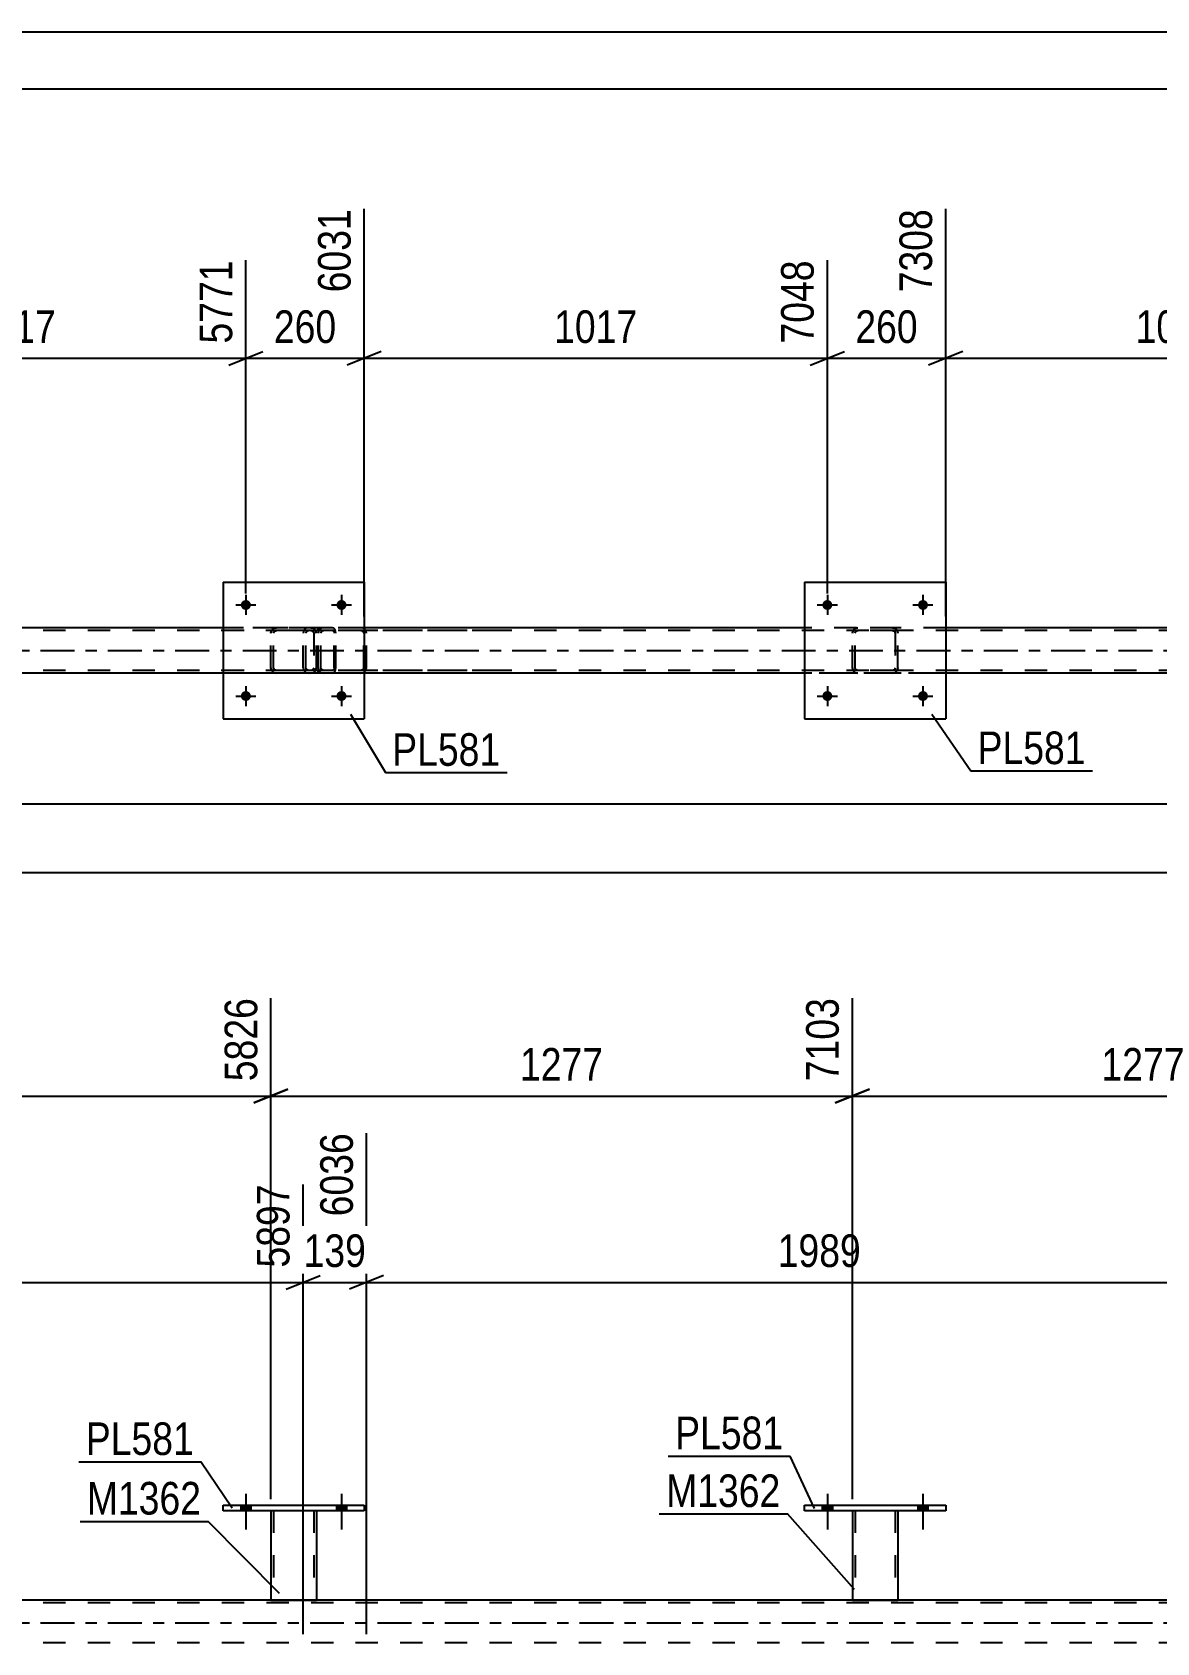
# Model space of a CAD drawing. Header units: millimetres. Extents: x 0 to 841, y 0 to 594.
# Drawn here: x 247.4 to 346.2, y 452.5 to 594 of the extents above; entities that cross this region are included whole.
import ezdxf

# ---------------------------------------------------------------- set-up
doc = ezdxf.new("R2010")
doc.units = ezdxf.units.MM
doc.linetypes.add('DXK_LINE_DOT2', pattern=[3.9198, 1.9599, -1.9599])
doc.linetypes.add('DXK_LINE_DOT3', pattern=[5.9187, 2.979, -0.9799, 0.9799, -0.9799])
doc.styles.add('Arial Narrow', font='ARIALN.TTF', dxfattribs={"height": 0.2})

# ---------------------------------------------------------------- blocks, each defined once
blk = doc.blocks.new('Unknown-389786769-1133 - 25525')
at = {"color": 5, "linetype": 'Continuous'}
for p, q in [((841, 594), (0, 594)), ((836, 589), (5, 589))]:
    blk.add_line(p, q, dxfattribs=at)
blk = doc.blocks.new('Part-389786769-2103 - 2062')
at = {"color": 7, "linetype": 'DXK_LINE_DOT2'}
for p, q in [((756.02, 541.44), (94.28, 541.44)), ((276.6, 541.68), (264.2, 541.68)), ((327.68, 541.68), (315.28, 541.68)), ((756.02, 537.92), (94.28, 537.92)), ((753.62, 537.68), (110.96, 537.68)), ((276.6, 537.68), (264.2, 537.68)), ((327.68, 537.68), (315.28, 537.68))]:
    blk.add_line(p, q, dxfattribs=at)
at = {"color": 2, "linetype": 'Continuous'}
for p, q in [((264.2, 541.68), (225.52, 541.68)), ((315.28, 541.68), (276.6, 541.68)), ((366.36, 541.68), (327.68, 541.68)), ((264.2, 537.68), (225.52, 537.68)), ((315.28, 537.68), (276.6, 537.68)), ((366.36, 537.68), (327.68, 537.68))]:
    blk.add_line(p, q, dxfattribs=at)
at = {"color": 7, "linetype": 'DXK_LINE_DOT3'}
blk.add_line((94.28, 539.68), (756.02, 539.68), dxfattribs=at)
blk = doc.blocks.new('Part-389786769-25975 - 2062')
at = {"color": 7, "linetype": 'DXK_LINE_DOT2'}
for p, q in [((268.4, 541.2), (268.43, 541.39)), ((268.43, 541.39), (268.4, 541.2)), ((268.4, 538.16), (268.4, 541.2)), ((268.64, 541.2), (268.66, 541.3)), ((268.64, 538.16), (268.64, 541.2)), ((268.66, 541.3), (268.71, 541.37)), ((268.69, 541.65), (268.88, 541.68)), ((268.88, 541.68), (268.69, 541.65)), ((268.71, 541.37), (268.79, 541.42)), ((268.79, 541.42), (268.88, 541.44)), ((271.92, 541.68), (268.88, 541.68)), ((271.92, 541.44), (268.88, 541.44)), ((271.92, 541.68), (272.1, 541.65)), ((272.1, 541.65), (271.92, 541.68)), ((271.92, 541.44), (272.01, 541.42)), ((272.01, 541.42), (272.09, 541.37)), ((272.09, 541.37), (272.14, 541.3)), ((272.14, 541.3), (272.16, 541.2)), ((272.16, 541.2), (272.16, 538.16)), ((272.36, 541.39), (272.4, 541.2)), ((272.4, 541.2), (272.36, 541.39)), ((272.4, 538.16), (272.4, 541.2)), ((268.43, 537.98), (268.4, 538.16)), ((268.4, 538.16), (268.43, 537.98)), ((268.66, 538.07), (268.64, 538.16)), ((268.71, 537.99), (268.66, 538.07)), ((268.88, 537.68), (268.69, 537.72)), ((268.69, 537.72), (268.88, 537.68)), ((268.79, 537.94), (268.71, 537.99)), ((268.88, 537.92), (268.79, 537.94)), ((271.92, 537.92), (268.88, 537.92)), ((272.01, 537.94), (271.92, 537.92)), ((272.1, 537.72), (271.92, 537.68)), ((271.92, 537.68), (272.1, 537.72)), ((272.09, 537.99), (272.01, 537.94)), ((272.14, 538.07), (272.09, 537.99)), ((272.16, 538.16), (272.14, 538.07)), ((272.4, 538.16), (272.36, 537.98)), ((272.36, 537.98), (272.4, 538.16)), ((271.92, 537.68), (268.88, 537.68))]:
    blk.add_line(p, q, dxfattribs=at)
at = {"color": 7, "linetype": 'DXK_LINE_DOT3'}
blk.add_line((270.4, 539.68), (270.4, 539.68), dxfattribs=at)
at = {"color": 7, "linetype": 'DXK_LINE_DOT2'}
for centre, start, end in [((268.88, 541.2), 112.5, 157.5), ((268.88, 541.2), 112.5, 157.5), ((271.92, 541.2), 22.5, 67.5), ((271.92, 541.2), 22.5, 67.5), ((268.88, 538.16), 202.5, 247.5), ((268.88, 538.16), 202.5, 247.5), ((271.92, 538.16), 292.5, 337.5), ((271.92, 538.16), 292.5, 337.5)]:
    blk.add_arc(centre, 0.48, start, end, dxfattribs=at)
blk = doc.blocks.new('Part-389786769-2173 - 2062')
at = {"color": 7, "linetype": 'DXK_LINE_DOT2'}
for p, q in [((273.82, 541.68), (261.66, 541.68)), ((273.82, 541.44), (261.66, 541.44)), ((271.26, 541.39), (271.23, 541.2)), ((271.23, 538.16), (271.23, 541.2)), ((271.48, 541.2), (271.5, 541.3)), ((271.48, 538.16), (271.48, 541.2)), ((271.5, 541.3), (271.55, 541.37)), ((271.73, 541.68), (271.54, 541.65)), ((271.55, 541.37), (271.63, 541.43)), ((271.63, 541.43), (271.73, 541.44)), ((272.54, 541.44), (272.54, 541.68)), ((273.92, 541.65), (273.82, 541.68)), ((273.82, 541.44), (273.87, 541.43)), ((273.87, 541.43), (273.92, 541.37)), ((274.01, 541.54), (273.92, 541.65)), ((273.92, 541.37), (273.95, 541.3)), ((273.95, 541.3), (273.96, 541.2)), ((273.96, 538.16), (273.96, 541.2)), ((274.07, 541.39), (274.01, 541.54)), ((274.09, 541.2), (274.07, 541.39)), ((274.09, 538.16), (274.09, 541.2)), ((273.82, 537.92), (261.66, 537.92)), ((271.23, 538.16), (271.26, 537.98)), ((271.5, 538.07), (271.48, 538.16)), ((271.55, 537.99), (271.5, 538.07)), ((271.54, 537.72), (271.73, 537.68)), ((271.63, 537.94), (271.55, 537.99)), ((271.73, 537.92), (271.63, 537.94)), ((272.54, 537.68), (272.54, 537.92)), ((273.87, 537.94), (273.82, 537.92)), ((273.82, 537.68), (273.92, 537.72)), ((273.92, 537.99), (273.87, 537.94)), ((273.95, 538.07), (273.92, 537.99)), ((273.92, 537.72), (274.01, 537.82)), ((273.96, 538.16), (273.95, 538.07)), ((274.01, 537.82), (274.07, 537.98)), ((274.07, 537.98), (274.09, 538.16)), ((273.82, 537.68), (261.66, 537.68))]:
    blk.add_line(p, q, dxfattribs=at)
for centre, start, end in [((271.71, 541.19), 111.1941, 156.1506), ((271.71, 538.18), 203.8494, 248.8059)]:
    blk.add_arc(centre, 0.492, start, end, dxfattribs=at)
blk = doc.blocks.new('Bolt-389786769-26004 - 2062')
at = {"linetype": 'Continuous'}
for points in [[(266.64, 535.68, -1), (265.76, 535.68, -1)], [(275.04, 535.68, -1), (274.16, 535.68, -1)]]:
    blk.add_hatch(color=1, dxfattribs=at).paths.add_polyline_path(points)
at = {"color": 1, "linetype": 'Continuous'}
for p, q in [((266.2, 536.56), (266.2, 534.8)), ((274.6, 536.56), (274.6, 534.8)), ((265.32, 535.68), (267.08, 535.68)), ((273.72, 535.68), (275.48, 535.68))]:
    blk.add_line(p, q, dxfattribs=at)
blk = doc.blocks.new('Bolt-389786769-26006 - 2062')
at = {"linetype": 'Continuous'}
for points in [[(317.72, 535.68, -1), (316.84, 535.68, -1)], [(326.12, 535.68, -1), (325.24, 535.68, -1)]]:
    blk.add_hatch(color=1, dxfattribs=at).paths.add_polyline_path(points)
at = {"color": 1, "linetype": 'Continuous'}
for p, q in [((317.28, 536.56), (317.28, 534.8)), ((325.68, 536.56), (325.68, 534.8)), ((316.4, 535.68), (318.16, 535.68)), ((324.8, 535.68), (326.56, 535.68))]:
    blk.add_line(p, q, dxfattribs=at)
blk = doc.blocks.new('Part-389786769-25976 - 2062')
at = {"color": 2, "linetype": 'Continuous'}
for p, q in [((264.2, 545.68), (264.2, 533.68)), ((264.2, 545.68), (276.6, 545.68)), ((276.6, 545.68), (276.6, 533.68)), ((264.2, 533.68), (276.6, 533.68))]:
    blk.add_line(p, q, dxfattribs=at)
blk = doc.blocks.new('Part-389786769-2187 - 2062')
at = {"color": 7, "linetype": 'DXK_LINE_DOT2'}
for p, q in [((272.58, 541.39), (272.54, 541.2)), ((272.54, 538.16), (272.54, 541.2)), ((272.8, 541.2), (272.82, 541.3)), ((272.8, 538.16), (272.8, 541.2)), ((272.82, 541.3), (272.87, 541.37)), ((273.05, 541.68), (272.86, 541.65)), ((272.87, 541.37), (272.96, 541.43)), ((272.96, 541.43), (273.05, 541.44)), ((288.04, 541.68), (273.05, 541.68)), ((288.04, 541.44), (273.05, 541.44)), ((276.49, 541.65), (276.29, 541.68)), ((276.29, 541.44), (276.39, 541.43)), ((276.39, 541.43), (276.47, 541.37)), ((276.47, 541.37), (276.53, 541.3)), ((276.53, 541.3), (276.55, 541.2)), ((276.55, 538.16), (276.55, 541.2)), ((276.76, 541.37), (276.76, 541.39)), ((276.8, 541.2), (276.76, 541.37)), ((276.8, 538.16), (276.8, 541.2)), ((272.54, 538.16), (272.58, 537.98)), ((272.82, 538.07), (272.8, 538.16)), ((272.87, 537.99), (272.82, 538.07)), ((272.86, 537.72), (273.05, 537.68)), ((272.96, 537.94), (272.87, 537.99)), ((273.05, 537.92), (272.96, 537.94)), ((288.04, 537.92), (273.05, 537.92)), ((276.39, 537.94), (276.29, 537.92)), ((276.29, 537.68), (276.49, 537.72)), ((276.47, 537.99), (276.39, 537.94)), ((276.53, 538.07), (276.47, 537.99)), ((276.55, 538.16), (276.53, 538.07)), ((276.76, 537.98), (276.8, 538.16)), ((288.04, 537.68), (273.05, 537.68))]:
    blk.add_line(p, q, dxfattribs=at)
for centre, start, end in [((273.04, 541.18), 110.7583, 155.68), ((276.31, 541.18), 24.32, 69.2417), ((273.04, 538.18), 204.32, 249.2417), ((276.31, 538.18), 290.7583, 335.68)]:
    blk.add_arc(centre, 0.496, start, end, dxfattribs=at)
blk = doc.blocks.new('Part-389786769-25977 - 2062')
at = {"color": 7, "linetype": 'DXK_LINE_DOT2'}
for p, q in [((319.48, 541.2), (319.52, 541.39)), ((319.52, 541.39), (319.48, 541.2)), ((319.48, 538.16), (319.48, 541.2)), ((319.72, 541.2), (319.74, 541.3)), ((319.72, 538.16), (319.72, 541.2)), ((319.74, 541.3), (319.79, 541.37)), ((319.77, 541.65), (319.96, 541.68)), ((319.96, 541.68), (319.77, 541.65)), ((319.79, 541.37), (319.87, 541.42)), ((319.87, 541.42), (319.96, 541.44)), ((323, 541.68), (319.96, 541.68)), ((323, 541.44), (319.96, 541.44)), ((323, 541.68), (323.18, 541.65)), ((323.18, 541.65), (323, 541.68)), ((323, 541.44), (323.09, 541.42)), ((323.09, 541.42), (323.17, 541.37)), ((323.17, 541.37), (323.22, 541.3)), ((323.22, 541.3), (323.24, 541.2)), ((323.24, 541.2), (323.24, 538.16)), ((323.44, 541.39), (323.48, 541.2)), ((323.48, 541.2), (323.44, 541.39)), ((323.48, 538.16), (323.48, 541.2)), ((319.52, 537.98), (319.48, 538.16)), ((319.48, 538.16), (319.52, 537.98)), ((319.74, 538.07), (319.72, 538.16)), ((319.79, 537.99), (319.74, 538.07)), ((319.96, 537.68), (319.77, 537.72)), ((319.77, 537.72), (319.96, 537.68)), ((319.87, 537.94), (319.79, 537.99)), ((319.96, 537.92), (319.87, 537.94)), ((323, 537.92), (319.96, 537.92)), ((323.09, 537.94), (323, 537.92)), ((323.18, 537.72), (323, 537.68)), ((323, 537.68), (323.18, 537.72)), ((323.17, 537.99), (323.09, 537.94)), ((323.22, 538.07), (323.17, 537.99)), ((323.24, 538.16), (323.22, 538.07)), ((323.48, 538.16), (323.44, 537.98)), ((323.44, 537.98), (323.48, 538.16)), ((323, 537.68), (319.96, 537.68))]:
    blk.add_line(p, q, dxfattribs=at)
at = {"color": 7, "linetype": 'DXK_LINE_DOT3'}
blk.add_line((321.48, 539.68), (321.48, 539.68), dxfattribs=at)
at = {"color": 7, "linetype": 'DXK_LINE_DOT2'}
for centre, start, end in [((319.96, 541.2), 112.5, 157.5), ((319.96, 541.2), 112.5, 157.5), ((323, 541.2), 22.5, 67.5), ((323, 541.2), 22.5, 67.5), ((319.96, 538.16), 202.5, 247.5), ((319.96, 538.16), 202.5, 247.5), ((323, 538.16), 292.5, 337.5), ((323, 538.16), 292.5, 337.5)]:
    blk.add_arc(centre, 0.48, start, end, dxfattribs=at)
blk = doc.blocks.new('Part-389786769-25978 - 2062')
at = {"color": 2, "linetype": 'Continuous'}
for p, q in [((315.28, 545.68), (315.28, 533.68)), ((315.28, 545.68), (327.68, 545.68)), ((327.68, 545.68), (327.68, 533.68)), ((315.28, 533.68), (327.68, 533.68))]:
    blk.add_line(p, q, dxfattribs=at)
blk = doc.blocks.new('Bolt-389786769-26005 - 2062')
at = {"linetype": 'Continuous'}
for points in [[(266.64, 543.68, -1), (265.76, 543.68, -1)], [(275.04, 543.68, -1), (274.16, 543.68, -1)]]:
    blk.add_hatch(color=1, dxfattribs=at).paths.add_polyline_path(points)
at = {"color": 1, "linetype": 'Continuous'}
for p, q in [((265.32, 543.68), (267.08, 543.68)), ((266.2, 544.56), (266.2, 542.8)), ((273.72, 543.68), (275.48, 543.68)), ((274.6, 544.56), (274.6, 542.8))]:
    blk.add_line(p, q, dxfattribs=at)
blk = doc.blocks.new('Bolt-389786769-26007 - 2062')
at = {"linetype": 'Continuous'}
for points in [[(317.72, 543.68, -1), (316.84, 543.68, -1)], [(326.12, 543.68, -1), (325.24, 543.68, -1)]]:
    blk.add_hatch(color=1, dxfattribs=at).paths.add_polyline_path(points)
at = {"color": 1, "linetype": 'Continuous'}
for p, q in [((316.4, 543.68), (318.16, 543.68)), ((317.28, 544.56), (317.28, 542.8)), ((324.8, 543.68), (326.56, 543.68)), ((325.68, 544.56), (325.68, 542.8))]:
    blk.add_line(p, q, dxfattribs=at)
blk = doc.blocks.new('Part-389786769-26345 - 2334')
at = {"color": 2, "linetype": 'Continuous'}
for p, q in [((315.28, 464.58), (327.68, 464.58)), ((315.28, 464.1), (315.28, 464.58)), ((327.68, 464.58), (327.68, 464.1)), ((327.68, 464.1), (315.28, 464.1))]:
    blk.add_line(p, q, dxfattribs=at)
blk = doc.blocks.new('Part-389786769-26343 - 2334')
at = {"color": 2, "linetype": 'Continuous'}
for p, q in [((264.2, 464.58), (276.6, 464.58)), ((264.2, 464.1), (264.2, 464.58)), ((276.6, 464.58), (276.6, 464.1)), ((276.6, 464.1), (264.2, 464.1))]:
    blk.add_line(p, q, dxfattribs=at)
blk = doc.blocks.new('Part-389786769-2518 - 2334')
at = {"color": 2, "linetype": 'Continuous'}
blk.add_line((750.1, 456.26), (94.28, 456.26), dxfattribs=at)
at = {"color": 7, "linetype": 'DXK_LINE_DOT2'}
for p, q in [((756.02, 456.02), (94.28, 456.02)), ((756.02, 452.5), (94.28, 452.5))]:
    blk.add_line(p, q, dxfattribs=at)
at = {"color": 7, "linetype": 'DXK_LINE_DOT3'}
blk.add_line((94.28, 454.26), (756.02, 454.26), dxfattribs=at)
blk = doc.blocks.new('Part-389786769-26342 - 2334')
at = {"color": 7, "linetype": 'DXK_LINE_DOT2'}
for p, q in [((268.4, 464.11), (272.4, 464.11)), ((268.4, 464.1), (268.4, 464.11)), ((268.4, 464.11), (268.4, 464.1)), ((268.64, 464.11), (268.64, 456.26)), ((272.16, 464.11), (272.16, 456.26)), ((272.4, 464.11), (272.4, 464.1)), ((272.4, 464.1), (272.4, 464.11)), ((272.1, 456.26), (272.14, 456.26)), ((272.1, 456.26), (272.14, 456.26)), ((272.14, 456.26), (272.16, 456.26)), ((272.14, 456.26), (272.16, 456.26))]:
    blk.add_line(p, q, dxfattribs=at)
at = {"color": 2, "linetype": 'Continuous'}
for p, q in [((268.4, 464.1), (268.4, 456.26)), ((272.4, 464.1), (272.4, 456.26)), ((268.4, 456.26), (272.4, 456.26))]:
    blk.add_line(p, q, dxfattribs=at)
blk = doc.blocks.new('Part-389786769-26344 - 2334')
at = {"color": 7, "linetype": 'DXK_LINE_DOT2'}
for p, q in [((319.48, 464.11), (323.48, 464.11)), ((319.48, 464.1), (319.48, 464.11)), ((319.48, 464.11), (319.48, 464.1)), ((319.72, 464.11), (319.72, 456.26)), ((323.24, 464.11), (323.24, 456.26)), ((323.48, 464.11), (323.48, 464.1)), ((323.48, 464.1), (323.48, 464.11)), ((323.18, 456.26), (323.22, 456.26)), ((323.18, 456.26), (323.22, 456.26)), ((323.22, 456.26), (323.24, 456.26)), ((323.22, 456.26), (323.24, 456.26))]:
    blk.add_line(p, q, dxfattribs=at)
at = {"color": 2, "linetype": 'Continuous'}
for p, q in [((319.48, 464.1), (319.48, 456.26)), ((323.48, 464.1), (323.48, 456.26)), ((319.48, 456.26), (323.48, 456.26))]:
    blk.add_line(p, q, dxfattribs=at)
blk = doc.blocks.new('Bolt-389786769-26371 - 2334')
at = {"linetype": 'Continuous'}
for points in [[(265.76, 464.1), (266.64, 464.1), (266.64, 464.58), (265.76, 464.58)], [(274.16, 464.1), (275.04, 464.1), (275.04, 464.58), (274.16, 464.58)]]:
    blk.add_hatch(color=1, dxfattribs=at).paths.add_polyline_path(points)
at = {"color": 1, "linetype": 'Continuous'}
for p, q in [((266.2, 465.58), (266.2, 462.46)), ((274.6, 465.58), (274.6, 462.46)), ((265.76, 464.58), (265.76, 464.1)), ((266.64, 464.58), (266.64, 464.1)), ((274.16, 464.58), (274.16, 464.1)), ((275.04, 464.58), (275.04, 464.1))]:
    blk.add_line(p, q, dxfattribs=at)
blk = doc.blocks.new('Bolt-389786769-26372 - 2334')
at = {"linetype": 'Continuous'}
for points in [[(265.76, 464.1), (266.64, 464.1), (266.64, 464.58), (265.76, 464.58)], [(274.16, 464.1), (275.04, 464.1), (275.04, 464.58), (274.16, 464.58)]]:
    blk.add_hatch(color=1, dxfattribs=at).paths.add_polyline_path(points)
at = {"color": 1, "linetype": 'Continuous'}
for p, q in [((266.2, 465.58), (266.2, 462.46)), ((274.6, 465.58), (274.6, 462.46)), ((265.76, 464.58), (265.76, 464.1)), ((266.64, 464.58), (266.64, 464.1)), ((274.16, 464.58), (274.16, 464.1)), ((275.04, 464.58), (275.04, 464.1))]:
    blk.add_line(p, q, dxfattribs=at)
blk = doc.blocks.new('Bolt-389786769-26373 - 2334')
at = {"linetype": 'Continuous'}
for points in [[(316.84, 464.1), (317.72, 464.1), (317.72, 464.58), (316.84, 464.58)], [(325.24, 464.1), (326.12, 464.1), (326.12, 464.58), (325.24, 464.58)]]:
    blk.add_hatch(color=1, dxfattribs=at).paths.add_polyline_path(points)
at = {"color": 1, "linetype": 'Continuous'}
for p, q in [((317.28, 465.58), (317.28, 462.46)), ((325.68, 465.58), (325.68, 462.46)), ((316.84, 464.58), (316.84, 464.1)), ((317.72, 464.58), (317.72, 464.1)), ((325.24, 464.58), (325.24, 464.1)), ((326.12, 464.58), (326.12, 464.1))]:
    blk.add_line(p, q, dxfattribs=at)
blk = doc.blocks.new('Bolt-389786769-26374 - 2334')
at = {"linetype": 'Continuous'}
for points in [[(316.84, 464.1), (317.72, 464.1), (317.72, 464.58), (316.84, 464.58)], [(325.24, 464.1), (326.12, 464.1), (326.12, 464.58), (325.24, 464.58)]]:
    blk.add_hatch(color=1, dxfattribs=at).paths.add_polyline_path(points)
at = {"color": 1, "linetype": 'Continuous'}
for p, q in [((317.28, 465.58), (317.28, 462.46)), ((325.68, 465.58), (325.68, 462.46)), ((316.84, 464.58), (316.84, 464.1)), ((317.72, 464.58), (317.72, 464.1)), ((325.24, 464.58), (325.24, 464.1)), ((326.12, 464.58), (326.12, 464.1))]:
    blk.add_line(p, q, dxfattribs=at)
blk = doc.blocks.new('StraightDimension-389786769-28747 - 2062')
at = {"color": 7, "linetype": 'Continuous'}
for p, q in [((327.68, 542.68), (327.68, 578.47)), ((317.28, 544.68), (317.28, 573.97)), ((315.78, 564.75), (318.78, 565.95)), ((317.28, 565.35), (327.68, 565.35)), ((329.18, 565.95), (326.18, 564.75))]:
    blk.add_line(p, q, dxfattribs=at)
at = {"color": 0}
blk.add_wipeout([(325.82, 566.1), (325.82, 570.3), (319.14, 570.3), (319.14, 566.1)], dxfattribs=at)
at = {"color": 3, "style": 'Arial Narrow'}
blk.add_text('260', height=2.863, dxfattribs=at).set_placement((319.74, 566.7))
at = {"color": 0, "linetype": 'Continuous'}
blk.add_wipeout([(327.08, 579.07), (322.88, 579.07), (322.88, 570.55), (327.08, 570.55)], dxfattribs=at)
at = {"color": 3, "linetype": 'Continuous', "style": 'Arial Narrow'}
blk.add_text('7308', height=2.863, rotation=90.0002, dxfattribs=at).set_placement((326.48, 571.15))
blk = doc.blocks.new('StraightDimension-389786769-22695 - 2062')
at = {"color": 7, "linetype": 'Continuous'}
blk.add_line((57.16, 526.2), (756.02, 526.2), dxfattribs=at)
blk = doc.blocks.new('StraightDimension-389786769-28746 - 2062')
at = {"color": 7, "linetype": 'Continuous'}
for p, q in [((327.68, 542.68), (327.68, 578.47)), ((368.36, 544.68), (368.36, 573.97)), ((329.18, 565.95), (326.18, 564.75)), ((327.68, 565.35), (368.36, 565.35)), ((366.86, 564.75), (369.86, 565.95))]:
    blk.add_line(p, q, dxfattribs=at)
at = {"color": 0}
blk.add_wipeout([(352.28, 566.1), (352.28, 570.3), (343.76, 570.3), (343.76, 566.1)], dxfattribs=at)
at = {"color": 3, "style": 'Arial Narrow'}
blk.add_text('1017', height=2.863, dxfattribs=at).set_placement((344.36, 566.7))
at = {"color": 0, "linetype": 'Continuous'}
blk.add_wipeout([(367.76, 574.57), (363.56, 574.57), (363.56, 566.05), (367.76, 566.05)], dxfattribs=at)
at = {"color": 3, "linetype": 'Continuous', "style": 'Arial Narrow'}
blk.add_text('8325', height=2.863, rotation=90.0002, dxfattribs=at).set_placement((367.16, 566.65))
blk = doc.blocks.new('StraightDimension-389786769-28748 - 2062')
at = {"color": 7, "linetype": 'Continuous'}
for p, q in [((276.6, 542.68), (276.6, 578.47)), ((317.28, 544.68), (317.28, 573.97)), ((278.1, 565.95), (275.1, 564.75)), ((276.6, 565.35), (317.28, 565.35)), ((315.78, 564.75), (318.78, 565.95))]:
    blk.add_line(p, q, dxfattribs=at)
at = {"color": 0}
blk.add_wipeout([(301.19, 566.1), (301.19, 570.3), (292.68, 570.3), (292.68, 566.1)], dxfattribs=at)
at = {"color": 3, "style": 'Arial Narrow'}
blk.add_text('1017', height=2.863, dxfattribs=at).set_placement((293.28, 566.7))
at = {"color": 0, "linetype": 'Continuous'}
blk.add_wipeout([(316.68, 574.57), (312.48, 574.57), (312.48, 566.05), (316.68, 566.05)], dxfattribs=at)
at = {"color": 3, "linetype": 'Continuous', "style": 'Arial Narrow'}
blk.add_text('7048', height=2.863, rotation=90.0002, dxfattribs=at).set_placement((316.08, 566.65))
blk = doc.blocks.new('StraightDimension-389786769-28749 - 2062')
at = {"color": 7, "linetype": 'Continuous'}
for p, q in [((276.6, 542.68), (276.6, 578.47)), ((266.2, 544.68), (266.2, 573.97)), ((264.7, 564.75), (267.7, 565.95)), ((266.2, 565.35), (276.6, 565.35)), ((278.1, 565.95), (275.1, 564.75))]:
    blk.add_line(p, q, dxfattribs=at)
at = {"color": 0}
blk.add_wipeout([(274.74, 566.1), (274.74, 570.3), (268.06, 570.3), (268.06, 566.1)], dxfattribs=at)
at = {"color": 3, "style": 'Arial Narrow'}
blk.add_text('260', height=2.863, dxfattribs=at).set_placement((268.66, 566.7))
at = {"color": 0, "linetype": 'Continuous'}
blk.add_wipeout([(276, 579.07), (271.8, 579.07), (271.8, 570.55), (276, 570.55)], dxfattribs=at)
at = {"color": 3, "linetype": 'Continuous', "style": 'Arial Narrow'}
blk.add_text('6031', height=2.863, rotation=90.0002, dxfattribs=at).set_placement((275.4, 571.15))
blk = doc.blocks.new('StraightDimension-389786769-28750 - 2062')
at = {"color": 7, "linetype": 'Continuous'}
for p, q in [((225.52, 542.68), (225.52, 578.47)), ((266.2, 544.68), (266.2, 573.97)), ((227.02, 565.95), (224.02, 564.75)), ((225.52, 565.35), (266.2, 565.35)), ((264.7, 564.75), (267.7, 565.95))]:
    blk.add_line(p, q, dxfattribs=at)
at = {"color": 0}
blk.add_wipeout([(250.11, 566.1), (250.11, 570.3), (241.6, 570.3), (241.6, 566.1)], dxfattribs=at)
at = {"color": 3, "style": 'Arial Narrow'}
blk.add_text('1017', height=2.863, dxfattribs=at).set_placement((242.2, 566.7))
at = {"color": 0, "linetype": 'Continuous'}
blk.add_wipeout([(265.6, 574.57), (261.4, 574.57), (261.4, 566.05), (265.6, 566.05)], dxfattribs=at)
at = {"color": 3, "linetype": 'Continuous', "style": 'Arial Narrow'}
blk.add_text('5771', height=2.863, rotation=90.0002, dxfattribs=at).set_placement((265, 566.65))
blk = doc.blocks.new('StraightDimension-389786769-29398 - 2062')
at = {"color": 7, "linetype": 'Continuous'}
blk.add_line((56.52, 520.18), (756.66, 520.18), dxfattribs=at)
blk = doc.blocks.new('StraightDimension-389786769-22833 - 2334')
at = {"color": 7, "linetype": 'Continuous'}
for p, q in [((191.67, 453.26), (191.67, 497.28)), ((271.23, 453.26), (271.23, 492.78)), ((193.17, 484.77), (190.17, 483.57)), ((191.67, 484.17), (271.23, 484.17)), ((269.73, 483.57), (272.73, 484.77))]:
    blk.add_line(p, q, dxfattribs=at)
at = {"color": 0}
blk.add_wipeout([(235.7, 484.92), (235.7, 489.12), (227.19, 489.12), (227.19, 484.92)], dxfattribs=at)
at = {"color": 3, "style": 'Arial Narrow'}
blk.add_text('1989', height=2.863, dxfattribs=at).set_placement((227.79, 485.52))
at = {"color": 0, "linetype": 'Continuous'}
blk.add_wipeout([(270.63, 493.38), (266.43, 493.38), (266.43, 484.87), (270.63, 484.87)], dxfattribs=at)
at = {"color": 3, "linetype": 'Continuous', "style": 'Arial Narrow'}
blk.add_text('5897', height=2.863, rotation=90.0002, dxfattribs=at).set_placement((270.03, 485.47))
blk = doc.blocks.new('StraightDimension-389786769-22831 - 2334')
at = {"color": 7, "linetype": 'Continuous'}
for p, q in [((276.8, 453.26), (276.8, 497.28)), ((356.36, 453.26), (356.36, 492.78)), ((278.3, 484.77), (275.3, 483.57)), ((276.8, 484.17), (356.36, 484.17)), ((354.86, 483.57), (357.86, 484.77))]:
    blk.add_line(p, q, dxfattribs=at)
at = {"color": 0}
blk.add_wipeout([(320.84, 484.92), (320.84, 489.12), (312.32, 489.12), (312.32, 484.92)], dxfattribs=at)
at = {"color": 3, "style": 'Arial Narrow'}
blk.add_text('1989', height=2.863, dxfattribs=at).set_placement((312.92, 485.52))
at = {"color": 0, "linetype": 'Continuous'}
blk.add_wipeout([(355.76, 493.38), (351.56, 493.38), (351.56, 484.87), (355.76, 484.87)], dxfattribs=at)
at = {"color": 3, "linetype": 'Continuous', "style": 'Arial Narrow'}
blk.add_text('8025', height=2.863, rotation=90.0002, dxfattribs=at).set_placement((355.16, 485.47))
blk = doc.blocks.new('StraightDimension-389786769-30508 - 2334')
at = {"color": 7, "linetype": 'Continuous'}
for p, q in [((217.32, 465.11), (217.32, 509.15)), ((268.4, 465.11), (268.4, 509.15)), ((218.82, 501.14), (215.82, 499.94)), ((266.9, 499.94), (269.9, 501.14)), ((217.32, 500.54), (268.4, 500.54))]:
    blk.add_line(p, q, dxfattribs=at)
at = {"color": 0}
blk.add_wipeout([(247.11, 501.29), (247.11, 505.49), (238.6, 505.49), (238.6, 501.29)], dxfattribs=at)
at = {"color": 3, "style": 'Arial Narrow'}
blk.add_text('1277', height=2.863, dxfattribs=at).set_placement((239.2, 501.89))
at = {"color": 0, "linetype": 'Continuous'}
blk.add_wipeout([(267.8, 509.75), (263.6, 509.75), (263.6, 501.24), (267.8, 501.24)], dxfattribs=at)
at = {"color": 3, "linetype": 'Continuous', "style": 'Arial Narrow'}
blk.add_text('5826', height=2.863, rotation=90.0002, dxfattribs=at).set_placement((267.2, 501.84))
blk = doc.blocks.new('StraightDimension-389786769-22832 - 2334')
at = {"color": 7, "linetype": 'Continuous'}
for p, q in [((276.8, 453.26), (276.8, 497.28)), ((271.23, 453.26), (271.23, 492.78)), ((269.73, 483.57), (272.73, 484.77)), ((271.23, 484.17), (276.8, 484.17)), ((278.3, 484.77), (275.3, 483.57))]:
    blk.add_line(p, q, dxfattribs=at)
at = {"color": 0}
blk.add_wipeout([(277.36, 484.92), (277.36, 489.12), (270.67, 489.12), (270.67, 484.92)], dxfattribs=at)
at = {"color": 3, "style": 'Arial Narrow'}
blk.add_text('139', height=2.863, dxfattribs=at).set_placement((271.27, 485.52))
at = {"color": 0, "linetype": 'Continuous'}
blk.add_wipeout([(276.2, 497.88), (272, 497.88), (272, 489.37), (276.2, 489.37)], dxfattribs=at)
at = {"color": 3, "linetype": 'Continuous', "style": 'Arial Narrow'}
blk.add_text('6036', height=2.863, rotation=90.0002, dxfattribs=at).set_placement((275.6, 489.97))
blk = doc.blocks.new('StraightDimension-389786769-30506 - 2334')
at = {"color": 7, "linetype": 'Continuous'}
for p, q in [((319.48, 465.11), (319.48, 509.15)), ((370.56, 465.1), (370.56, 509.15)), ((320.98, 501.14), (317.98, 499.94)), ((369.06, 499.94), (372.06, 501.14)), ((319.48, 500.54), (370.56, 500.54))]:
    blk.add_line(p, q, dxfattribs=at)
at = {"color": 0}
blk.add_wipeout([(349.28, 501.29), (349.28, 505.49), (340.76, 505.49), (340.76, 501.29)], dxfattribs=at)
at = {"color": 3, "style": 'Arial Narrow'}
blk.add_text('1277', height=2.863, dxfattribs=at).set_placement((341.36, 501.89))
at = {"color": 0, "linetype": 'Continuous'}
blk.add_wipeout([(369.96, 509.75), (365.76, 509.75), (365.76, 501.24), (369.96, 501.24)], dxfattribs=at)
at = {"color": 3, "linetype": 'Continuous', "style": 'Arial Narrow'}
blk.add_text('8380', height=2.863, rotation=90.0002, dxfattribs=at).set_placement((369.36, 501.84))
blk = doc.blocks.new('StraightDimension-389786769-30507 - 2334')
at = {"color": 7, "linetype": 'Continuous'}
for p, q in [((268.4, 465.11), (268.4, 509.15)), ((319.48, 465.11), (319.48, 509.15)), ((269.9, 501.14), (266.9, 499.94)), ((317.98, 499.94), (320.98, 501.14)), ((268.4, 500.54), (319.48, 500.54))]:
    blk.add_line(p, q, dxfattribs=at)
at = {"color": 0}
blk.add_wipeout([(298.19, 501.29), (298.19, 505.49), (289.68, 505.49), (289.68, 501.29)], dxfattribs=at)
at = {"color": 3, "style": 'Arial Narrow'}
blk.add_text('1277', height=2.863, dxfattribs=at).set_placement((290.28, 501.89))
at = {"color": 0, "linetype": 'Continuous'}
blk.add_wipeout([(318.88, 509.75), (314.68, 509.75), (314.68, 501.24), (318.88, 501.24)], dxfattribs=at)
at = {"color": 3, "linetype": 'Continuous', "style": 'Arial Narrow'}
blk.add_text('7103', height=2.863, rotation=90.0002, dxfattribs=at).set_placement((318.28, 501.84))
blk = doc.blocks.new('Mark-389786769-30890 - 2062')
at = {"color": 0}
blk.add_wipeout([(288.56, 529.55), (288.56, 532.55), (279.06, 532.55), (279.06, 529.55)], dxfattribs=at)
blk.add_wipeout([(288.56, 529.55), (288.56, 532.55), (279.06, 532.55), (279.06, 529.55)], dxfattribs=at)
at = {"color": 30, "linetype": 'Continuous'}
for p, q in [((275.38, 534.08), (278.46, 528.95)), ((278.46, 528.95), (289.16, 528.95))]:
    blk.add_line(p, q, dxfattribs=at)
at = {"color": 3, "style": 'Arial Narrow'}
blk.add_text('PL581', height=2.863, dxfattribs=at).set_placement((279.06, 529.55))
blk = doc.blocks.new('Mark-389786769-30893 - 2062')
at = {"color": 0}
blk.add_wipeout([(339.98, 529.7), (339.98, 532.7), (330.48, 532.7), (330.48, 529.7)], dxfattribs=at)
blk.add_wipeout([(339.98, 529.7), (339.98, 532.7), (330.48, 532.7), (330.48, 529.7)], dxfattribs=at)
at = {"color": 30, "linetype": 'Continuous'}
for p, q in [((326.46, 534.08), (329.88, 529.1)), ((329.88, 529.1), (340.58, 529.1))]:
    blk.add_line(p, q, dxfattribs=at)
at = {"color": 3, "style": 'Arial Narrow'}
blk.add_text('PL581', height=2.863, dxfattribs=at).set_placement((330.48, 529.7))
blk = doc.blocks.new('Mark-389786769-30723 - 2334')
at = {"color": 0}
blk.add_wipeout([(262.28, 463.77), (262.28, 466.77), (252.23, 466.77), (252.23, 463.77)], dxfattribs=at)
blk.add_wipeout([(262.28, 463.77), (262.28, 466.77), (252.23, 466.77), (252.23, 463.77)], dxfattribs=at)
at = {"color": 30, "linetype": 'Continuous'}
for p in [(251.63, 463.17), (269.15, 456.84)]:
    blk.add_line(p, (262.88, 463.17), dxfattribs=at)
at = {"color": 3, "style": 'Arial Narrow'}
blk.add_text('M1362', height=2.863, dxfattribs=at).set_placement((252.23, 463.77))
blk = doc.blocks.new('Mark-389786769-30726 - 2334')
at = {"color": 0}
blk.add_wipeout([(261.64, 469), (261.64, 472), (252.14, 472), (252.14, 469)], dxfattribs=at)
blk.add_wipeout([(261.64, 469), (261.64, 472), (252.14, 472), (252.14, 469)], dxfattribs=at)
at = {"color": 30, "linetype": 'Continuous'}
for p in [(251.54, 468.4), (265, 464.32)]:
    blk.add_line(p, (262.24, 468.4), dxfattribs=at)
at = {"color": 3, "style": 'Arial Narrow'}
blk.add_text('PL581', height=2.863, dxfattribs=at).set_placement((252.14, 469))
blk = doc.blocks.new('Mark-389786769-30729 - 2334')
at = {"color": 0}
blk.add_wipeout([(313.18, 464.43), (313.18, 467.43), (303.12, 467.43), (303.12, 464.43)], dxfattribs=at)
blk.add_wipeout([(313.18, 464.43), (313.18, 467.43), (303.12, 467.43), (303.12, 464.43)], dxfattribs=at)
at = {"color": 30, "linetype": 'Continuous'}
for p in [(302.52, 463.83), (319.67, 457.17)]:
    blk.add_line(p, (313.78, 463.83), dxfattribs=at)
at = {"color": 3, "style": 'Arial Narrow'}
blk.add_text('M1362', height=2.863, dxfattribs=at).set_placement((303.12, 464.43))
blk = doc.blocks.new('Mark-389786769-30732 - 2334')
at = {"color": 0}
blk.add_wipeout([(313.42, 469.51), (313.42, 472.51), (303.91, 472.51), (303.91, 469.51)], dxfattribs=at)
blk.add_wipeout([(313.42, 469.51), (313.42, 472.51), (303.91, 472.51), (303.91, 469.51)], dxfattribs=at)
at = {"color": 30, "linetype": 'Continuous'}
for p in [(303.31, 468.91), (316.15, 464.31)]:
    blk.add_line(p, (314.02, 468.91), dxfattribs=at)
at = {"color": 3, "style": 'Arial Narrow'}
blk.add_text('PL581', height=2.863, dxfattribs=at).set_placement((303.91, 469.51))

msp = doc.modelspace()

# ---------------------------------------------------------------- block references
for name in ['Unknown-389786769-1133 - 25525', 'Part-389786769-25976 - 2062', 'Part-389786769-25978 - 2062', 'Part-389786769-2103 - 2062', 'Bolt-389786769-26005 - 2062', 'Bolt-389786769-26007 - 2062', 'Part-389786769-2173 - 2062', 'Part-389786769-25975 - 2062', 'Part-389786769-2187 - 2062', 'Part-389786769-25977 - 2062', 'Bolt-389786769-26004 - 2062', 'Bolt-389786769-26006 - 2062', 'Bolt-389786769-26371 - 2334', 'Bolt-389786769-26372 - 2334', 'Bolt-389786769-26373 - 2334', 'Bolt-389786769-26374 - 2334', 'Part-389786769-26343 - 2334', 'Part-389786769-26345 - 2334', 'Part-389786769-26342 - 2334', 'Part-389786769-26344 - 2334', 'Part-389786769-2518 - 2334']:
    msp.add_blockref(name, (0, 0))

# ---------------------------------------------------------------- next in the draw order: block references
for name in ['StraightDimension-389786769-28747 - 2062', 'StraightDimension-389786769-22695 - 2062', 'StraightDimension-389786769-22833 - 2334', 'StraightDimension-389786769-22831 - 2334']:
    msp.add_blockref(name, (0, 0))

# ---------------------------------------------------------------- next in the draw order: block references
for name in ['StraightDimension-389786769-28748 - 2062', 'StraightDimension-389786769-28746 - 2062', 'StraightDimension-389786769-29398 - 2062', 'StraightDimension-389786769-30508 - 2334', 'StraightDimension-389786769-30506 - 2334']:
    msp.add_blockref(name, (0, 0))

# ---------------------------------------------------------------- next in the draw order: block references
for name in ['StraightDimension-389786769-28749 - 2062', 'Mark-389786769-30890 - 2062', 'Mark-389786769-30893 - 2062', 'StraightDimension-389786769-22832 - 2334']:
    msp.add_blockref(name, (0, 0))

# ---------------------------------------------------------------- next in the draw order: block references
for name in ['StraightDimension-389786769-28750 - 2062', 'StraightDimension-389786769-30507 - 2334']:
    msp.add_blockref(name, (0, 0))

# ---------------------------------------------------------------- next in the draw order: block references
for name in ['Mark-389786769-30729 - 2334', 'Mark-389786769-30723 - 2334']:
    msp.add_blockref(name, (0, 0))

# ---------------------------------------------------------------- next in the draw order: block references
for name in ['Mark-389786769-30726 - 2334', 'Mark-389786769-30732 - 2334']:
    msp.add_blockref(name, (0, 0))

doc.saveas('drawing.dxf')
